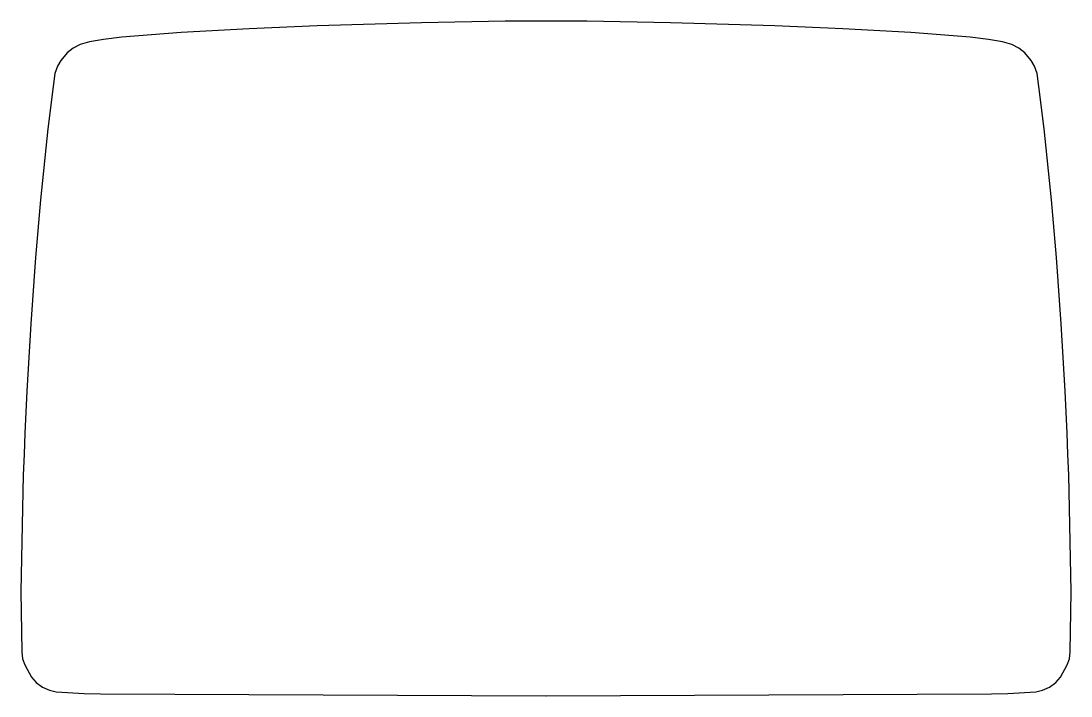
# Model space of a CAD drawing. Header units: millimetres. Extents: x 58 to 264, y 27 to 159.
import ezdxf

# ---------------------------------------------------------------- set-up
doc = ezdxf.new("R2010")
doc.units = ezdxf.units.MM
doc.layers.add('Layer_1', color=7, linetype='CONTINUOUS')

msp = doc.modelspace()

# ---------------------------------------------------------------- linework, layer by layer
at = {"layer": 'Layer_1', "color": 3}
msp.add_lwpolyline([(157.091, 158.9757), (152.681, 158.9582), (136.262, 158.6305), (115.752, 158.0176), (102.397, 157.4657), (89.0499, 156.7454), (77.4185, 155.809), (73.843, 155.357), (71.0972, 154.8962), (69.2449, 154.3714), (67.87, 153.6328), (66.7308, 152.7342), (65.4395, 151.2565), (64.7858, 150.1191), (64.3036, 148.6549), (63.9568, 146.1207), (62.9228, 137.8313), (61.4417, 123.8936), (60.4997, 112.6065), (59.5731, 99.559), (58.7654, 86.351), (58.4073, 78.139), (58.2399, 74.023), (58.0915, 69.927), (57.6451, 47.117), (57.783, 35.244), (57.9587, 33.91), (58.3778, 32.675), (59.7023, 30.306), (60.6476, 29.21), (61.8638, 28.343), (63.2112, 27.734), (64.5501, 27.414), (70.0264, 27.078), (73.2751, 27.005), (160.669, 26.597), (160.713, 26.597), (248.107, 27.005), (251.355, 27.078), (256.832, 27.414), (258.171, 27.734), (259.518, 28.343), (260.735, 29.21), (261.68, 30.306), (263.005, 32.675), (263.424, 33.91), (263.599, 35.244), (263.737, 47.117), (263.291, 69.927), (263.143, 74.023), (262.975, 78.139), (262.616, 86.351), (261.809, 99.559), (260.882, 112.6065), (259.94, 123.8936), (258.46, 137.8313), (257.426, 146.1207), (257.079, 148.6549), (256.597, 150.1191), (255.943, 151.2565), (254.651, 152.7342), (253.512, 153.6328), (252.138, 154.3714), (250.285, 154.8962), (247.539, 155.357), (243.963, 155.809), (232.332, 156.7454), (218.985, 157.4657), (205.63, 158.0176), (185.12, 158.6305), (168.701, 158.9582), (160.691, 158.9706), (157.091, 158.9758)], close=True, dxfattribs=at)

doc.saveas('drawing.dxf')
